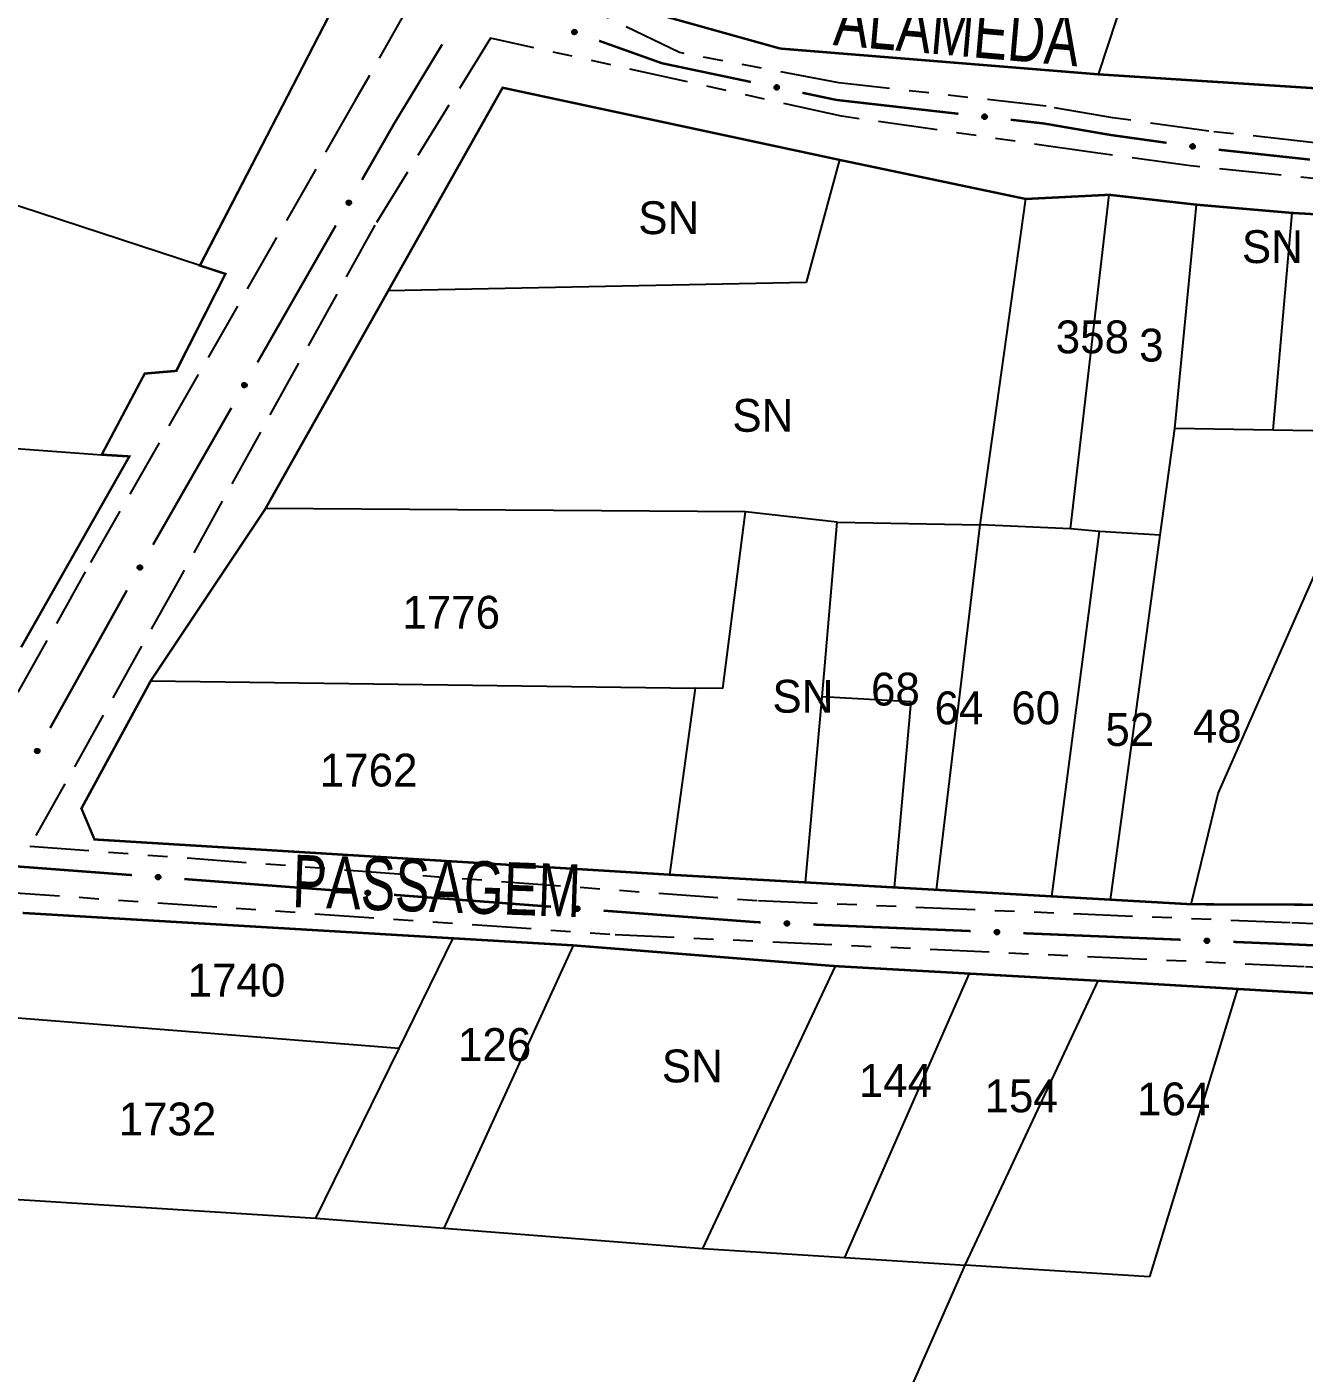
# Model space of a CAD drawing. Extents: x 203196 to 204359, y 4872588 to 4874244.
# Drawn here: x 203785.8 to 203883, y 4873054.9 to 4873157.3 of the extents above; entities that cross this region are included whole.
import ezdxf
from ezdxf.enums import TextEntityAlignment as Align

# ---------------------------------------------------------------- set-up
doc = ezdxf.new("R2010")
doc.units = 0
doc.header["$LTSCALE"] = 1.5
doc.header["$MEASUREMENT"] = 0
doc.linetypes.add('TRACO_11', pattern=[8, 3, -1, 3, -1])
doc.linetypes.add('TRACO_25', pattern=[8, 3, -1, 1, -1, 1, -1])
for name, color, linetype in [('CD_MALHA_LOTES', 7, 'CONTINUOUS'), ('RU-QUADRA', 210, 'CONTINUOUS'), ('SV-EIXO-RUA-N-PAV', 6, 'CONTINUOUS'), ('SV-EIXO-RUA-PAV', 20, 'CONTINUOUS'), ('SV-RUA-NAO-PAV', 7, 'CONTINUOUS'), ('SV-RUA-PAVIM', 7, 'CONTINUOUS'), ('SV-TXT-RUA-N-PAV', 7, 'CONTINUOUS'), ('Th_NmrPort', 1, 'CONTINUOUS')]:
    doc.layers.add(name, color=color, linetype=linetype)
doc.styles.add('ARIAL', font='ARIAL.SHX')

msp = doc.modelspace()

# ---------------------------------------------------------------- linework, layer by layer
at = {"layer": 'CD_MALHA_LOTES', "linetype": 'Continuous', "flags": 128}
for points in [[(203844.696684, 4873178.450044), (203840.682941, 4873179.547343), (203833.213663, 4873158.423334), (203839.404045, 4873156.673964), (203843.102669, 4873155.664553), (203867.339672, 4873153.701937)], [(203867.339672, 4873153.701937), (203872.918224, 4873170.67313)], [(203798.928519, 4873139.150468), (203809.822455, 4873160.228371)], [(203867.339672, 4873153.701937), (203886.207752, 4873152.491363)], [(203798.928519, 4873139.150468), (203759.3984, 4873152.086761)], [(203813.265528, 4873137.236615), (203821.970693, 4873152.684224)], [(203821.970693, 4873152.684224), (203847.621034, 4873147.190575)], [(203847.621034, 4873147.190575), (203845.069878, 4873137.867795)], [(203847.621034, 4873147.190575), (203861.793705, 4873144.216807)], [(203858.315775, 4873119.413466), (203861.793705, 4873144.216807)], [(203861.793705, 4873144.216807), (203868.134228, 4873144.535469)], [(203865.184417, 4873119.116877), (203868.134228, 4873144.535469)], [(203868.134228, 4873144.535469), (203874.786996, 4873143.782325)], [(203873.13211, 4873126.739181), (203874.786996, 4873143.782325)], [(203874.786996, 4873143.782325), (203882.067382, 4873143.154706)], [(203880.612445, 4873126.610832), (203882.067382, 4873143.154706)], [(203882.067382, 4873143.154706), (203886.460719, 4873142.903658)], [(203800.866769, 4873138.516172), (203798.928519, 4873139.150468)], [(203791.449184, 4873124.754738), (203794.723642, 4873130.927497), (203797.129087, 4873131.133445), (203800.866769, 4873138.516172)], [(203845.069878, 4873137.867795), (203813.265528, 4873137.236615)], [(203803.917728, 4873120.648629), (203813.265528, 4873137.236615)], [(203749.640981, 4873127.828215), (203791.449184, 4873124.754738)], [(203872.025895, 4873118.64049), (203873.13211, 4873126.739181)], [(203880.612445, 4873126.610832), (203873.13211, 4873126.739181)], [(203874.390516, 4873090.536497), (203876.440694, 4873098.962713), (203888.558593, 4873126.474489)], [(203885.132129, 4873126.533282), (203880.612445, 4873126.610832)], [(203785.326919, 4873110.112846), (203793.552658, 4873124.621846)], [(203793.552658, 4873124.621846), (203791.449184, 4873124.754738)], [(203803.917728, 4873120.648629), (203795.177786, 4873107.53867)], [(203840.456531, 4873120.409396), (203803.917728, 4873120.648629)], [(203838.719687, 4873106.9587), (203840.456531, 4873120.409396)], [(203847.422783, 4873119.618973), (203840.456531, 4873120.409396)], [(203846.293068, 4873106.313438), (203847.422783, 4873119.618973)], [(203847.422783, 4873119.618973), (203858.315775, 4873119.413466)], [(203854.993612, 4873091.636053), (203858.315775, 4873119.413466)], [(203865.184417, 4873119.116877), (203858.315775, 4873119.413466)], [(203867.401654, 4873118.901205), (203865.184417, 4873119.116877)], [(203863.781925, 4873091.137868), (203867.401654, 4873118.901205)], [(203872.025895, 4873118.64049), (203867.401654, 4873118.901205)], [(203868.234782, 4873090.885448), (203872.025895, 4873118.64049)], [(203795.177786, 4873107.53867), (203789.901919, 4873097.834367), (203790.894764, 4873095.469114), (203834.663198, 4873092.788527)], [(203795.177786, 4873107.53867), (203836.622163, 4873106.986639)], [(203836.622163, 4873106.986639), (203834.663198, 4873092.788527)], [(203838.719687, 4873106.9587), (203836.622163, 4873106.986639)], [(203845.027666, 4873092.200995), (203846.293068, 4873106.313438)], [(203853.071359, 4873105.936867), (203846.293068, 4873106.313438)], [(203851.798431, 4873091.817179), (203853.071359, 4873105.936867)], [(203834.663198, 4873092.788527), (203845.027666, 4873092.200995)], [(203851.798431, 4873091.817179), (203845.027666, 4873092.200995)], [(203854.993612, 4873091.636053), (203851.798431, 4873091.817179)], [(203863.781925, 4873091.137868), (203854.993612, 4873091.636053)], [(203868.234782, 4873090.885448), (203863.781925, 4873091.137868)], [(203874.390516, 4873090.536497), (203868.234782, 4873090.885448)], [(203884.766146, 4873090.497426), (203874.390516, 4873090.536497)], [(203818.20176, 4873087.945865), (203785.437258, 4873089.874988)], [(203814.08391, 4873079.556971), (203818.20176, 4873087.945865)], [(203817.519437, 4873065.884702), (203827.357351, 4873087.406798)], [(203827.357351, 4873087.406798), (203818.20176, 4873087.945865)], [(203847.296414, 4873085.827497), (203827.357351, 4873087.406798)], [(203837.203839, 4873064.347765), (203847.296414, 4873085.827497)], [(203857.506298, 4873085.258227), (203847.296414, 4873085.827497)], [(203848.019223, 4873063.657422), (203857.506298, 4873085.258227)], [(203857.186111, 4873063.072302), (203867.30438, 4873084.711918)], [(203867.30438, 4873084.711918), (203857.506298, 4873085.258227)], [(203877.908731, 4873084.090735), (203867.30438, 4873084.711918)], [(203877.908731, 4873084.090735), (203871.206511, 4873062.16829)], [(203888.312529, 4873083.481301), (203877.908731, 4873084.090735)], [(203814.08391, 4873079.556971), (203781.200997, 4873082.173023)], [(203807.747151, 4873066.647712), (203814.08391, 4873079.556971)], [(203773.834595, 4873068.780136), (203807.747151, 4873066.647712)], [(203807.747151, 4873066.647712), (203817.519437, 4873065.884702)], [(203837.203839, 4873064.347765), (203848.019223, 4873063.657422)], [(203848.019223, 4873063.657422), (203857.186111, 4873063.072302)], [(203853.121982, 4873053.845692), (203857.186111, 4873063.072302)], [(203871.206511, 4873062.16829), (203857.186111, 4873063.072302)]]:
    msp.add_lwpolyline(points, dxfattribs=at)
at = {"layer": 'CD_MALHA_LOTES', "linetype": 'Continuous'}
msp.add_lwpolyline([(203817.519437, 4873065.884702), (203837.203839, 4873064.347765)], dxfattribs=at)
at = {"layer": 'RU-QUADRA', "linetype": 'Continuous', "const_width": 0.18, "flags": 128}
for points in [[(203785.326919, 4873110.112846), (203793.552658, 4873124.621846), (203791.449184, 4873124.754738), (203794.723642, 4873130.927497), (203797.129087, 4873131.133445), (203800.866769, 4873138.516172), (203798.928519, 4873139.150468), (203809.822455, 4873160.228371), (203810.6296, 4873159.871378), (203818.855344, 4873178.572873), (203821.717258, 4873185.079527), (203825.127981, 4873183.641346), (203832.978076, 4873198.234533), (203847.910232, 4873229.062969), (203849.429676, 4873228.629633), (203859.055657, 4873246.655683), (203864.752864, 4873260.475046), (203866.878852, 4873268.826831)], [(203945.917, 4873211.543607), (203936.028047, 4873211.755261), (203928.061155, 4873212.380968), (203916.128868, 4873213.31811), (203915.51673, 4873211.028668), (203902.968945, 4873212.757214), (203893.275816, 4873214.320636), (203863.118774, 4873220.151833), (203859.139517, 4873211.106046), (203854.363489, 4873202.477383), (203850.5298, 4873193.905971), (203846.596774, 4873185.112457), (203844.696684, 4873178.450044), (203840.682941, 4873179.547343), (203833.213663, 4873158.423334), (203843.102669, 4873155.664553), (203867.339672, 4873153.701937), (203886.207752, 4873152.491363), (203900.587306, 4873151.568772), (203920.094321, 4873150.042242), (203940.004918, 4873148.807604)], [(203886.460719, 4873142.903658), (203882.067382, 4873143.154706), (203874.786996, 4873143.782325), (203868.134228, 4873144.535469), (203861.793705, 4873144.216807), (203847.621034, 4873147.190575), (203821.970693, 4873152.684224), (203813.265528, 4873137.236615), (203803.917728, 4873120.648629), (203795.177786, 4873107.53867), (203789.901919, 4873097.834367), (203790.894764, 4873095.469114), (203834.663198, 4873092.788527), (203845.027666, 4873092.200995), (203851.798431, 4873091.817179), (203854.993612, 4873091.636053), (203863.781925, 4873091.137868), (203868.234782, 4873090.885448), (203874.390516, 4873090.536497), (203884.766146, 4873090.497426)], [(203785.437258, 4873089.874988), (203818.20176, 4873087.945865), (203827.357351, 4873087.406798), (203847.296414, 4873085.827497), (203857.506298, 4873085.258227), (203867.30438, 4873084.711918), (203877.908731, 4873084.090735), (203888.312529, 4873083.481301), (203898.078846, 4873082.933762), (203908.184322, 4873082.367209), (203918.271497, 4873081.72042), (203936.811616, 4873080.428686), (203946.615071, 4873079.888889), (203976.731758, 4873078.230606), (203987.519939, 4873078.745349), (204008.044068, 4873077.553054), (204042.194242, 4873075.56919), (204044.598167, 4873074.08543), (204041.775067, 4873068.171242), (204033.943721, 4873051.765153)]]:
    msp.add_lwpolyline(points, dxfattribs=at)
at = {"layer": 'SV-EIXO-RUA-N-PAV'}
for points in [[(203827.530091, 4873156.775694), (203827.486191, 4873156.754132), (203827.444053, 4873156.744578), (203827.406614, 4873156.746726), (203827.374025, 4873156.75725), (203827.341898, 4873156.771771), (203827.312737, 4873156.793558), (203827.285728, 4873156.824909), (203827.26379, 4873156.868794), (203827.25684, 4873156.912604), (203827.256981, 4873156.949421), (203827.265998, 4873156.984035), (203827.280628, 4873157.015009), (203827.304261, 4873157.044551), (203827.336299, 4873157.071612), (203827.380961, 4873157.092604), (203827.422337, 4873157.101687), (203827.458495, 4873157.098659), (203827.493236, 4873157.089374), (203827.525858, 4873157.074155), (203827.554359, 4873157.052603), (203827.581548, 4873157.020297), (203827.601682, 4873156.975941), (203827.611212, 4873156.934777), (203827.608693, 4873156.898586), (203827.598781, 4873156.864589), (203827.584608, 4873156.832189), (203827.563928, 4873156.801963), (203827.530091, 4873156.775694)], [(203842.946488, 4873152.573731), (203842.905908, 4873152.546431), (203842.865449, 4873152.531266), (203842.828064, 4873152.52833), (203842.794351, 4873152.53435), (203842.760555, 4873152.544394), (203842.728715, 4873152.562037), (203842.697714, 4873152.589447), (203842.670043, 4873152.629962), (203842.657232, 4873152.672429), (203842.652393, 4873152.708928), (203842.656646, 4873152.744443), (203842.666953, 4873152.777111), (203842.686373, 4873152.809578), (203842.714458, 4873152.840723), (203842.75587, 4873152.867562), (203842.795637, 4873152.882157), (203842.831873, 4873152.884047), (203842.86755, 4873152.879545), (203842.901931, 4873152.868878), (203842.933085, 4873152.851379), (203842.964393, 4873152.823046), (203842.990341, 4873152.78182), (203843.005351, 4873152.742324), (203843.007749, 4873152.706125), (203843.002526, 4873152.6711), (203842.992865, 4873152.63708), (203842.976462, 4873152.604335), (203842.946488, 4873152.573731)], [(203858.787046, 4873150.34931), (203858.74922, 4873150.318306), (203858.710371, 4873150.299395), (203858.673429, 4873150.292948), (203858.639299, 4873150.295764), (203858.604706, 4873150.302576), (203858.571345, 4873150.31714), (203858.537899, 4873150.341505), (203858.506531, 4873150.379232), (203858.489774, 4873150.420302), (203858.481516, 4873150.456182), (203858.482403, 4873150.49194), (203858.489584, 4873150.525434), (203858.505857, 4873150.559587), (203858.530881, 4873150.593241), (203858.569579, 4873150.623864), (203858.607793, 4873150.642143), (203858.643689, 4873150.64744), (203858.679632, 4873150.646321), (203858.714865, 4873150.638943), (203858.74753, 4873150.624458), (203858.781369, 4873150.599203), (203858.811088, 4873150.560607), (203858.829754, 4873150.522701), (203858.835554, 4873150.486889), (203858.833656, 4873150.451528), (203858.827245, 4873150.416749), (203858.814001, 4873150.382604), (203858.787046, 4873150.34931)], [(203874.619299, 4873148.086367), (203874.580679, 4873148.056358), (203874.54135, 4873148.038464), (203874.504253, 4873148.03298), (203874.470208, 4873148.036683), (203874.435804, 4873148.044394), (203874.402833, 4873148.05982), (203874.370032, 4873148.085048), (203874.339657, 4873148.123578), (203874.323974, 4873148.16507), (203874.316653, 4873148.201153), (203874.318469, 4873148.236876), (203874.32652, 4873148.270171), (203874.343677, 4873148.30389), (203874.369567, 4873148.336881), (203874.409049, 4873148.366486), (203874.447726, 4873148.383765), (203874.483748, 4873148.388126), (203874.51965, 4873148.386072), (203874.554678, 4873148.377779), (203874.586956, 4873148.36245), (203874.620126, 4873148.336322), (203874.64883, 4873148.296966), (203874.666504, 4873148.258588), (203874.67137, 4873148.222637), (203874.668552, 4873148.187337), (203874.661238, 4873148.152736), (203874.647111, 4873148.118948), (203874.619299, 4873148.086367)], [(203795.610956, 4873092.726414), (203795.647585, 4873092.758823), (203795.685693, 4873092.779187), (203795.722366, 4873092.787023), (203795.756578, 4873092.785497), (203795.791403, 4873092.779995), (203795.82529, 4873092.7667), (203795.859632, 4873092.743614), (203795.8924, 4873092.707098), (203795.910695, 4873092.666689), (203795.920301, 4873092.631147), (203795.920765, 4873092.595381), (203795.914852, 4873092.56164), (203795.899879, 4873092.526897), (203795.876144, 4873092.492323), (203795.838628, 4873092.460262), (203795.801131, 4873092.440554), (203795.765461, 4873092.433906), (203795.729501, 4873092.433667), (203795.694015, 4873092.439711), (203795.660826, 4873092.452953), (203795.626058, 4873092.476914), (203795.594905, 4873092.514361), (203795.574821, 4873092.551535), (203795.567674, 4873092.587103), (203795.568237, 4873092.622511), (203795.573331, 4873092.657507), (203795.585277, 4873092.692127), (203795.610956, 4873092.726414)], [(203811.56571, 4873091.523989), (203811.602339, 4873091.556398), (203811.640447, 4873091.576762), (203811.67712, 4873091.584598), (203811.711332, 4873091.583073), (203811.746157, 4873091.57757), (203811.780044, 4873091.564276), (203811.814386, 4873091.54119), (203811.847154, 4873091.504674), (203811.865449, 4873091.464265), (203811.875055, 4873091.428722), (203811.875519, 4873091.392956), (203811.869606, 4873091.359215), (203811.854633, 4873091.324472), (203811.830898, 4873091.289898), (203811.793382, 4873091.257837), (203811.755885, 4873091.238129), (203811.720215, 4873091.231481), (203811.684255, 4873091.231243), (203811.648769, 4873091.237287), (203811.61558, 4873091.250528), (203811.580812, 4873091.274489), (203811.549659, 4873091.311936), (203811.529575, 4873091.34911), (203811.522428, 4873091.384678), (203811.522991, 4873091.420086), (203811.528085, 4873091.455082), (203811.540031, 4873091.489702), (203811.56571, 4873091.523989)], [(203827.520464, 4873090.321565), (203827.557093, 4873090.353974), (203827.595201, 4873090.374337), (203827.631874, 4873090.382174), (203827.666086, 4873090.380648), (203827.700911, 4873090.375145), (203827.734798, 4873090.361851), (203827.76914, 4873090.338765), (203827.801908, 4873090.302249), (203827.820203, 4873090.26184), (203827.829809, 4873090.226298), (203827.830273, 4873090.190532), (203827.82436, 4873090.156791), (203827.809387, 4873090.122048), (203827.785652, 4873090.087474), (203827.748136, 4873090.055412), (203827.710639, 4873090.035704), (203827.674969, 4873090.029056), (203827.639009, 4873090.028818), (203827.603523, 4873090.034862), (203827.570334, 4873090.048104), (203827.535566, 4873090.072064), (203827.504413, 4873090.109511), (203827.484329, 4873090.146686), (203827.477182, 4873090.182254), (203827.477745, 4873090.217661), (203827.482839, 4873090.252657), (203827.494785, 4873090.287278), (203827.520464, 4873090.321565)], [(203843.475686, 4873089.191333), (203843.511194, 4873089.224966), (203843.548589, 4873089.246611), (203843.584975, 4873089.255687), (203843.619219, 4873089.255324), (203843.654211, 4873089.251006), (203843.688529, 4873089.238869), (203843.723635, 4873089.216962), (203843.757624, 4873089.181579), (203843.777279, 4873089.141814), (203843.788086, 4873089.106618), (203843.789763, 4873089.070888), (203843.784999, 4873089.036966), (203843.771213, 4873089.001735), (203843.748664, 4873088.966375), (203843.712258, 4873088.933059), (203843.675452, 4873088.912091), (203843.640027, 4873088.904236), (203843.604096, 4873088.902777), (203843.568426, 4873088.907614), (203843.534807, 4873088.919722), (203843.499246, 4873088.942489), (203843.466839, 4873088.978857), (203843.445506, 4873089.015329), (203843.437156, 4873089.050633), (203843.436517, 4873089.08604), (203843.440421, 4873089.121189), (203843.451185, 4873089.156194), (203843.475686, 4873089.191333)], [(203859.462054, 4873088.531002), (203859.497562, 4873088.564635), (203859.534957, 4873088.58628), (203859.571343, 4873088.595356), (203859.605587, 4873088.594993), (203859.640579, 4873088.590675), (203859.674897, 4873088.578538), (203859.710003, 4873088.556631), (203859.743992, 4873088.521248), (203859.763647, 4873088.481483), (203859.774454, 4873088.446287), (203859.776131, 4873088.410557), (203859.771367, 4873088.376635), (203859.757581, 4873088.341404), (203859.735032, 4873088.306044), (203859.698626, 4873088.272728), (203859.66182, 4873088.251759), (203859.626395, 4873088.243905), (203859.590464, 4873088.242446), (203859.554794, 4873088.247283), (203859.521175, 4873088.25939), (203859.485614, 4873088.282157), (203859.453207, 4873088.318526), (203859.431874, 4873088.354997), (203859.423524, 4873088.390302), (203859.422885, 4873088.425709), (203859.426789, 4873088.460857), (203859.437553, 4873088.495863), (203859.462054, 4873088.531002)], [(203875.448422, 4873087.87067), (203875.48393, 4873087.904304), (203875.521325, 4873087.925949), (203875.557711, 4873087.935025), (203875.591955, 4873087.934661), (203875.626947, 4873087.930343), (203875.661265, 4873087.918207), (203875.696371, 4873087.896299), (203875.73036, 4873087.860916), (203875.750015, 4873087.821151), (203875.760822, 4873087.785955), (203875.762499, 4873087.750226), (203875.757735, 4873087.716303), (203875.743949, 4873087.681072), (203875.7214, 4873087.645713), (203875.684994, 4873087.612397), (203875.648188, 4873087.591428), (203875.612763, 4873087.583573), (203875.576833, 4873087.582115), (203875.541162, 4873087.586951), (203875.507543, 4873087.599059), (203875.471982, 4873087.621826), (203875.439575, 4873087.658195), (203875.418242, 4873087.694666), (203875.409892, 4873087.729971), (203875.409253, 4873087.765377), (203875.413157, 4873087.800526), (203875.423921, 4873087.835532), (203875.448422, 4873087.87067)]]:
    msp.add_lwpolyline(points, close=True, dxfattribs=at)
for points in [[(203827.60474, 4873156.957032), (203827.297251, 4873157.029177)], [(203827.601682, 4873156.975941), (203827.304261, 4873157.044551)], [(203827.587484, 4873156.99797), (203827.323319, 4873157.05754)], [(203827.581548, 4873157.020297), (203827.336299, 4873157.071612)], [(203827.561967, 4873157.036062), (203827.366092, 4873157.079936)], [(203827.554359, 4873157.052603), (203827.380961, 4873157.092604)], [(203827.535808, 4873157.06424), (203827.407856, 4873157.095448)], [(203827.525858, 4873157.074155), (203827.422337, 4873157.101687)], [(203827.584608, 4873156.832189), (203827.25684, 4873156.912604)], [(203827.598781, 4873156.864589), (203827.256981, 4873156.949421)], [(203827.58776, 4873156.848631), (203827.260995, 4873156.92766)], [(203827.563928, 4873156.801963), (203827.26379, 4873156.868794)], [(203827.601436, 4873156.882868), (203827.264024, 4873156.968598)], [(203827.569861, 4873156.8188), (203827.264483, 4873156.888742)], [(203827.608693, 4873156.898586), (203827.265998, 4873156.984035)], [(203827.606943, 4873156.918573), (203827.276324, 4873156.998979)], [(203827.546822, 4873156.790805), (203827.27871, 4873156.847438)], [(203827.611212, 4873156.934777), (203827.280628, 4873157.015009)], [(203827.530091, 4873156.775694), (203827.285728, 4873156.824909)], [(203827.505701, 4873156.764921), (203827.306338, 4873156.807143)], [(203827.486191, 4873156.754132), (203827.312737, 4873156.793558)], [(203827.462194, 4873156.748582), (203827.335986, 4873156.780616)], [(203827.444053, 4873156.744578), (203827.341898, 4873156.771771)], [(203843.002526, 4873152.6711), (203842.652393, 4873152.708928)], [(203843.007749, 4873152.706125), (203842.656646, 4873152.744443)], [(203843.002684, 4873152.689569), (203842.656778, 4873152.72888)], [(203842.992865, 4873152.63708), (203842.657232, 4873152.672429)], [(203842.993763, 4873152.653797), (203842.659313, 4873152.687909)], [(203843.003312, 4873152.725691), (203842.664856, 4873152.760646)], [(203843.005351, 4873152.742324), (203842.666953, 4873152.777111)], [(203842.980064, 4873152.62182), (203842.668032, 4873152.649821)], [(203842.976462, 4873152.604335), (203842.670043, 4873152.629962)], [(203842.995928, 4873152.763499), (203842.681507, 4873152.793397)], [(203842.990341, 4873152.78182), (203842.686373, 4873152.809578)], [(203842.961023, 4873152.590966), (203842.687715, 4873152.61082)], [(203842.946488, 4873152.573731), (203842.697714, 4873152.589447)], [(203842.973294, 4873152.801727), (203842.7035, 4873152.825024)], [(203842.964393, 4873152.823046), (203842.714458, 4873152.840723)], [(203842.92378, 4873152.559759), (203842.720539, 4873152.574631)], [(203842.905908, 4873152.546431), (203842.728715, 4873152.562037)], [(203842.94286, 4873152.836018), (203842.742851, 4873152.852999)], [(203842.882882, 4873152.537687), (203842.753501, 4873152.552358)], [(203842.933085, 4873152.851379), (203842.75587, 4873152.867562)], [(203842.865449, 4873152.531266), (203842.760555, 4873152.544394)], [(203842.91313, 4873152.8604), (203842.782133, 4873152.874017)], [(203842.901931, 4873152.868878), (203842.795637, 4873152.882157)], [(203858.833656, 4873150.451528), (203858.481516, 4873150.456182)], [(203858.835554, 4873150.486889), (203858.482403, 4873150.49194)], [(203858.832072, 4873150.46993), (203858.484001, 4873150.476459)], [(203858.829292, 4873150.50595), (203858.489048, 4873150.508845)], [(203858.829754, 4873150.522701), (203858.489584, 4873150.525434)], [(203858.827245, 4873150.416749), (203858.489774, 4873150.420302)], [(203858.826563, 4873150.433476), (203858.490387, 4873150.43591)], [(203858.818377, 4873150.542894), (203858.502538, 4873150.54302)], [(203858.815939, 4873150.40035), (203858.502658, 4873150.398812)], [(203858.811088, 4873150.560607), (203858.505857, 4873150.559587)], [(203858.814001, 4873150.382604), (203858.506531, 4873150.379232)], [(203858.792241, 4873150.578818), (203858.521452, 4873150.576579)], [(203858.799891, 4873150.367839), (203858.525929, 4873150.36184)], [(203858.781369, 4873150.599203), (203858.530881, 4873150.593241)], [(203858.787046, 4873150.34931), (203858.537899, 4873150.341505)], [(203858.75871, 4873150.610087), (203858.557991, 4873150.608139)], [(203858.765756, 4873150.333259), (203858.562018, 4873150.328907)], [(203858.74753, 4873150.624458), (203858.569579, 4873150.623864)], [(203858.74922, 4873150.318306), (203858.571345, 4873150.31714)], [(203858.726814, 4873150.631558), (203858.595116, 4873150.632766)], [(203858.727121, 4873150.30743), (203858.596933, 4873150.30984)], [(203858.710371, 4873150.299395), (203858.604706, 4873150.302576)], [(203858.714865, 4873150.638943), (203858.607793, 4873150.642143)], [(203874.668552, 4873148.187337), (203874.316653, 4873148.201153)], [(203874.67137, 4873148.222637), (203874.318469, 4873148.236876)], [(203874.667448, 4873148.205774), (203874.319665, 4873148.221358)], [(203874.661238, 4873148.152736), (203874.323974, 4873148.16507)], [(203874.660992, 4873148.169476), (203874.324993, 4873148.180656)], [(203874.665606, 4873148.241855), (203874.325553, 4873148.253602)], [(203874.666504, 4873148.258588), (203874.32652, 4873148.270171)], [(203874.649509, 4873148.136637), (203874.336294, 4873148.143252)], [(203874.647111, 4873148.118948), (203874.339657, 4873148.123578)], [(203874.655656, 4873148.27907), (203874.339928, 4873148.287414)], [(203874.64883, 4873148.296966), (203874.343677, 4873148.30389)], [(203874.632621, 4873148.104555), (203874.358596, 4873148.105687)], [(203874.630463, 4873148.315661), (203874.359708, 4873148.32047)], [(203874.620126, 4873148.336322), (203874.369567, 4873148.336881)], [(203874.619299, 4873148.086367), (203874.370032, 4873148.085048)], [(203874.597598, 4873148.070875), (203874.393815, 4873148.071827)], [(203874.597758, 4873148.347793), (203874.397056, 4873148.351069)], [(203874.580679, 4873148.056358), (203874.402833, 4873148.05982)], [(203874.586956, 4873148.36245), (203874.409049, 4873148.366486)], [(203874.558303, 4873148.04606), (203874.428223, 4873148.051857)], [(203874.566431, 4873148.370087), (203874.43481, 4873148.374721)], [(203874.54135, 4873148.038464), (203874.435804, 4873148.044394)], [(203874.554678, 4873148.377779), (203874.447726, 4873148.383765)], [(203795.567674, 4873092.587103), (203795.920765, 4873092.595381)], [(203795.568237, 4873092.622511), (203795.920301, 4873092.631147)], [(203795.570514, 4873092.604181), (203795.918583, 4873092.61079)], [(203795.573331, 4873092.657507), (203795.910695, 4873092.666689)], [(203795.574643, 4873092.640817), (203795.910672, 4873092.65107)], [(203795.574651, 4873092.568291), (203795.914762, 4873092.578237)], [(203795.574821, 4873092.551535), (203795.914852, 4873092.56164)], [(203795.58401, 4873092.67432), (203795.89701, 4873092.687678)], [(203795.585277, 4873092.692127), (203795.8924, 4873092.707098)], [(203795.586952, 4873092.531786), (203795.902571, 4873092.543578)], [(203795.594905, 4873092.514361), (203795.899879, 4873092.526897)], [(203795.59882, 4873092.707414), (203795.87236, 4873092.723745)], [(203795.610956, 4873092.726414), (203795.859632, 4873092.743614)], [(203795.614425, 4873092.496874), (203795.884937, 4873092.509328)], [(203795.626058, 4873092.476914), (203795.876144, 4873092.492323)], [(203795.631626, 4873092.743257), (203795.835055, 4873092.755293)], [(203795.647585, 4873092.758823), (203795.82529, 4873092.7667)], [(203795.649112, 4873092.466892), (203795.849615, 4873092.476412)], [(203795.669259, 4873092.770525), (203795.799445, 4873092.773029)], [(203795.685693, 4873092.779187), (203795.791403, 4873092.779995)], [(203795.660826, 4873092.452953), (203795.838628, 4873092.460262)], [(203795.681796, 4873092.44664), (203795.813445, 4873092.450402)], [(203795.694015, 4873092.439711), (203795.801131, 4873092.440554)], [(203811.528085, 4873091.455082), (203811.865449, 4873091.464265)], [(203811.529397, 4873091.438392), (203811.865426, 4873091.448645)], [(203811.538764, 4873091.471896), (203811.851764, 4873091.485253)], [(203811.540031, 4873091.489702), (203811.847154, 4873091.504674)], [(203811.553574, 4873091.504989), (203811.827114, 4873091.521321)], [(203811.56571, 4873091.523989), (203811.814386, 4873091.54119)], [(203811.58638, 4873091.540832), (203811.789809, 4873091.552869)], [(203811.602339, 4873091.556398), (203811.780044, 4873091.564276)], [(203811.624013, 4873091.5681), (203811.754199, 4873091.570605)], [(203811.640447, 4873091.576762), (203811.746157, 4873091.57757)], [(203811.522428, 4873091.384678), (203811.875519, 4873091.392956)], [(203811.522991, 4873091.420086), (203811.875055, 4873091.428722)], [(203811.525268, 4873091.401757), (203811.873337, 4873091.408366)], [(203811.529405, 4873091.365867), (203811.869516, 4873091.375812)], [(203811.529575, 4873091.34911), (203811.869606, 4873091.359215)], [(203811.541706, 4873091.329361), (203811.857325, 4873091.341153)], [(203811.549659, 4873091.311936), (203811.854633, 4873091.324472)], [(203811.569179, 4873091.294449), (203811.839691, 4873091.306904)], [(203811.580812, 4873091.274489), (203811.830898, 4873091.289898)], [(203811.603866, 4873091.264467), (203811.804369, 4873091.273988)], [(203811.61558, 4873091.250528), (203811.793382, 4873091.257837)], [(203811.63655, 4873091.244215), (203811.768199, 4873091.247977)], [(203811.648769, 4873091.237287), (203811.755885, 4873091.238129)], [(203827.477182, 4873090.182254), (203827.830273, 4873090.190532)], [(203827.477745, 4873090.217661), (203827.829809, 4873090.226298)], [(203827.480022, 4873090.199332), (203827.828091, 4873090.205941)], [(203827.482839, 4873090.252657), (203827.820203, 4873090.26184)], [(203827.484151, 4873090.235967), (203827.82018, 4873090.246221)], [(203827.484159, 4873090.163442), (203827.82427, 4873090.173388)], [(203827.484329, 4873090.146686), (203827.82436, 4873090.156791)], [(203827.493518, 4873090.269471), (203827.806518, 4873090.282829)], [(203827.494785, 4873090.287278), (203827.801908, 4873090.302249)], [(203827.49646, 4873090.126937), (203827.812079, 4873090.138728)], [(203827.504413, 4873090.109511), (203827.809387, 4873090.122048)], [(203827.508328, 4873090.302565), (203827.781868, 4873090.318896)], [(203827.520464, 4873090.321565), (203827.76914, 4873090.338765)], [(203827.523933, 4873090.092025), (203827.794445, 4873090.104479)], [(203827.535566, 4873090.072064), (203827.785652, 4873090.087474)], [(203827.541134, 4873090.338407), (203827.744563, 4873090.350444)], [(203827.557093, 4873090.353974), (203827.734798, 4873090.361851)], [(203827.55862, 4873090.062043), (203827.759123, 4873090.071563)], [(203827.570334, 4873090.048104), (203827.748136, 4873090.055412)], [(203827.578767, 4873090.365676), (203827.708953, 4873090.36818)], [(203827.591304, 4873090.04179), (203827.722953, 4873090.045553)], [(203827.595201, 4873090.374337), (203827.700911, 4873090.375145)], [(203827.603523, 4873090.034862), (203827.710639, 4873090.035704)], [(203843.436517, 4873089.08604), (203843.788086, 4873089.106618)], [(203843.437156, 4873089.050633), (203843.789763, 4873089.070888)], [(203843.439415, 4873089.067798), (203843.78706, 4873089.086215)], [(203843.440421, 4873089.121189), (203843.777279, 4873089.141814)], [(203843.442298, 4873089.104552), (203843.777786, 4873089.126203)], [(203843.444767, 4873089.032069), (203843.784345, 4873089.05355)], [(203843.445506, 4873089.015329), (203843.784999, 4873089.036966)], [(203843.450523, 4873089.138355), (203843.76289, 4873089.162326)], [(203843.451185, 4873089.156194), (203843.757624, 4873089.181579)], [(203843.4583, 4873088.996002), (203843.773337, 4873089.018497)], [(203843.464201, 4873089.171932), (203843.73703, 4873089.197536)], [(203843.466839, 4873088.978857), (203843.771213, 4873089.001735)], [(203843.475686, 4873089.191333), (203843.723635, 4873089.216962)], [(203843.486942, 4873088.962043), (203843.756876, 4873088.983669)], [(203843.495772, 4873089.208867), (203843.698676, 4873089.2278)], [(203843.499246, 4873088.942489), (203843.748664, 4873088.966375)], [(203843.511194, 4873089.224966), (203843.688529, 4873089.238869)], [(203843.522627, 4873088.933255), (203843.722691, 4873088.949574)], [(203843.532458, 4873089.237397), (203843.662484, 4873089.244317)], [(203843.534807, 4873088.919722), (203843.712258, 4873088.933059)], [(203843.548589, 4873089.246611), (203843.654211, 4873089.251006)], [(203843.555979, 4873088.914124), (203843.687424, 4873088.922351)], [(203843.568426, 4873088.907614), (203843.675452, 4873088.912091)], [(203859.422885, 4873088.425709), (203859.774454, 4873088.446287)], [(203859.423524, 4873088.390302), (203859.776131, 4873088.410557)], [(203859.425783, 4873088.407467), (203859.773428, 4873088.425884)], [(203859.426789, 4873088.460857), (203859.763647, 4873088.481483)], [(203859.428666, 4873088.444221), (203859.764154, 4873088.465872)], [(203859.431135, 4873088.371738), (203859.770713, 4873088.393219)], [(203859.431874, 4873088.354997), (203859.771367, 4873088.376635)], [(203859.436891, 4873088.478024), (203859.749258, 4873088.501995)], [(203859.437553, 4873088.495863), (203859.743992, 4873088.521248)], [(203859.450569, 4873088.511601), (203859.723398, 4873088.537205)], [(203859.462054, 4873088.531002), (203859.710003, 4873088.556631)], [(203859.48214, 4873088.548536), (203859.685044, 4873088.567469)], [(203859.497562, 4873088.564635), (203859.674897, 4873088.578538)], [(203859.518826, 4873088.577066), (203859.648852, 4873088.583986)], [(203859.534957, 4873088.58628), (203859.640579, 4873088.590675)], [(203859.444668, 4873088.335671), (203859.759705, 4873088.358166)], [(203859.453207, 4873088.318526), (203859.757581, 4873088.341404)], [(203859.47331, 4873088.301712), (203859.743244, 4873088.323338)], [(203859.485614, 4873088.282157), (203859.735032, 4873088.306044)], [(203859.508995, 4873088.272924), (203859.709059, 4873088.289242)], [(203859.521175, 4873088.25939), (203859.698626, 4873088.272728)], [(203859.542347, 4873088.253792), (203859.673792, 4873088.26202)], [(203859.554794, 4873088.247283), (203859.66182, 4873088.251759)], [(203875.409253, 4873087.765377), (203875.760822, 4873087.785955)], [(203875.409892, 4873087.729971), (203875.762499, 4873087.750226)], [(203875.412151, 4873087.747136), (203875.759796, 4873087.765552)], [(203875.413157, 4873087.800526), (203875.750015, 4873087.821151)], [(203875.415035, 4873087.78389), (203875.750522, 4873087.80554)], [(203875.417503, 4873087.711407), (203875.757081, 4873087.732888)], [(203875.418242, 4873087.694666), (203875.757735, 4873087.716303)], [(203875.423259, 4873087.817692), (203875.735626, 4873087.841663)], [(203875.423921, 4873087.835532), (203875.73036, 4873087.860916)], [(203875.431036, 4873087.67534), (203875.746073, 4873087.697835)], [(203875.436937, 4873087.85127), (203875.709766, 4873087.876874)], [(203875.439575, 4873087.658195), (203875.743949, 4873087.681072)], [(203875.448422, 4873087.87067), (203875.696371, 4873087.896299)], [(203875.459678, 4873087.64138), (203875.729612, 4873087.663007)], [(203875.468508, 4873087.888205), (203875.671412, 4873087.907137)], [(203875.471982, 4873087.621826), (203875.7214, 4873087.645713)], [(203875.48393, 4873087.904304), (203875.661265, 4873087.918207)], [(203875.495363, 4873087.612593), (203875.695427, 4873087.628911)], [(203875.505194, 4873087.916735), (203875.63522, 4873087.923655)], [(203875.507543, 4873087.599059), (203875.684994, 4873087.612397)], [(203875.521325, 4873087.925949), (203875.626947, 4873087.930343)], [(203875.528715, 4873087.593461), (203875.66016, 4873087.601688)], [(203875.541162, 4873087.586951), (203875.648188, 4873087.591428)]]:
    msp.add_lwpolyline(points, dxfattribs=at)
at = {"layer": 'SV-EIXO-RUA-N-PAV', "const_width": 0.18}
for points in [[(203834.091251, 4873154.549312), (203829.315289, 4873156.255013)], [(203834.999944, 4873154.358129), (203834.091251, 4873154.549312)], [(203840.871399, 4873153.122808), (203834.999944, 4873154.358129)], [(203847.372193, 4873151.755078), (203844.785702, 4873152.299261)], [(203847.726801, 4873151.71485), (203847.372193, 4873151.755078)], [(203856.669438, 4873150.700333), (203847.726801, 4873151.71485)], [(203863.162361, 4873149.96373), (203860.643943, 4873150.249437)], [(203863.62103, 4873149.884703), (203863.162361, 4873149.96373)], [(203868.207349, 4873149.094493), (203863.62103, 4873149.884703)], [(203868.550115, 4873149.046544), (203868.207349, 4873149.094493)], [(203872.511541, 4873148.492376), (203868.550115, 4873149.046544)], [(203883.429405, 4873147.214418), (203876.476452, 4873147.966313)], [(203781.785548, 4873093.657969), (203793.751613, 4873092.75615)], [(203797.740302, 4873092.455544), (203809.706367, 4873091.553725)], [(203813.695056, 4873091.253119), (203825.661121, 4873090.351301)], [(203829.64981, 4873090.050695), (203840.618703, 4873089.224028)], [(203840.618703, 4873089.224028), (203841.348627, 4873089.169019)], [(203841.348627, 4873089.169019), (203841.616405, 4873089.157958)], [(203845.612997, 4873088.992875), (203857.602773, 4873088.497627)], [(203861.599365, 4873088.332544), (203873.589141, 4873087.837295)], [(203877.585733, 4873087.672213), (203881.582325, 4873087.50713)], [(203881.582325, 4873087.50713), (203881.969561, 4873087.491137)], [(203881.969561, 4873087.491137), (203889.573505, 4873087.131715)]]:
    msp.add_lwpolyline(points, dxfattribs=at)
at = {"layer": 'SV-EIXO-RUA-PAV', "const_width": 0.18}
for points in [[(203813.727201, 4873149.979299), (203817.375357, 4873155.992454)], [(203813.246776, 4873149.140411), (203813.727201, 4873149.979299)], [(203811.258914, 4873145.66933), (203813.246776, 4873149.140411)], [(203803.307464, 4873131.785006), (203809.271051, 4873142.198249)], [(203795.356014, 4873117.900682), (203801.319602, 4873128.313925)], [(203792.877926, 4873113.558023), (203793.203191, 4873114.141558)], [(203793.203191, 4873114.141558), (203793.368152, 4873114.429602)], [(203787.522285, 4873103.949844), (203792.877926, 4873113.558023)]]:
    msp.add_lwpolyline(points, dxfattribs=at)
at = {"layer": 'SV-EIXO-RUA-PAV'}
for points in [[(203810.098053, 4873143.863814), (203810.084562, 4873143.910825), (203810.08258, 4873143.953987), (203810.091289, 4873143.990463), (203810.107389, 4873144.020688), (203810.127343, 4873144.049756), (203810.153926, 4873144.074623), (203810.189544, 4873144.095687), (203810.236607, 4873144.109552), (203810.280956, 4873144.108676), (203810.317173, 4873144.102051), (203810.349657, 4873144.087078), (203810.37757, 4873144.067221), (203810.402487, 4873144.038753), (203810.423482, 4873144.002449), (203810.436278, 4873143.954788), (203810.43793, 4873143.91246), (203810.428581, 4873143.8774), (203810.413321, 4873143.844838), (203810.392594, 4873143.815407), (203810.366358, 4873143.791147), (203810.329768, 4873143.770075), (203810.282559, 4873143.758069), (203810.24036, 4873143.755938), (203810.205179, 4873143.764793), (203810.173459, 4873143.780539), (203810.144062, 4873143.800198), (203810.117952, 4873143.825879), (203810.098053, 4873143.863814)], [(203802.146604, 4873129.97949), (203802.133113, 4873130.026501), (203802.131131, 4873130.069664), (203802.139839, 4873130.106139), (203802.155939, 4873130.136364), (203802.175893, 4873130.165432), (203802.202476, 4873130.190299), (203802.238094, 4873130.211363), (203802.285158, 4873130.225228), (203802.329507, 4873130.224352), (203802.365724, 4873130.217727), (203802.398208, 4873130.202754), (203802.42612, 4873130.182897), (203802.451038, 4873130.154429), (203802.472032, 4873130.118126), (203802.484828, 4873130.070464), (203802.486481, 4873130.028136), (203802.477131, 4873129.993076), (203802.461871, 4873129.960514), (203802.441144, 4873129.931083), (203802.414909, 4873129.906823), (203802.378318, 4873129.885751), (203802.331109, 4873129.873745), (203802.28891, 4873129.871615), (203802.253729, 4873129.880469), (203802.22201, 4873129.896215), (203802.192612, 4873129.915874), (203802.166503, 4873129.941555), (203802.146604, 4873129.97949)], [(203794.195154, 4873116.095167), (203794.181663, 4873116.142177), (203794.179681, 4873116.18534), (203794.18839, 4873116.221815), (203794.20449, 4873116.252041), (203794.224444, 4873116.281108), (203794.251027, 4873116.305975), (203794.286645, 4873116.327039), (203794.333708, 4873116.340904), (203794.378057, 4873116.340028), (203794.414274, 4873116.333404), (203794.446758, 4873116.31843), (203794.474671, 4873116.298573), (203794.499588, 4873116.270106), (203794.520582, 4873116.233802), (203794.533378, 4873116.18614), (203794.535031, 4873116.143812), (203794.525681, 4873116.108752), (203794.510421, 4873116.07619), (203794.489695, 4873116.046759), (203794.463459, 4873116.0225), (203794.426869, 4873116.001427), (203794.379659, 4873115.989421), (203794.337461, 4873115.987291), (203794.302279, 4873115.996146), (203794.27056, 4873116.011891), (203794.241163, 4873116.03155), (203794.215053, 4873116.057231), (203794.195154, 4873116.095167)], [(203786.382425, 4873102.130997), (203786.36839, 4873102.177849), (203786.365908, 4873102.220985), (203786.374193, 4873102.257559), (203786.389942, 4873102.287969), (203786.409558, 4873102.317265), (203786.435851, 4873102.342439), (203786.471223, 4873102.363915), (203786.518122, 4873102.378324), (203786.562478, 4873102.377962), (203786.598769, 4873102.371757), (203786.631425, 4873102.357161), (203786.659566, 4873102.337629), (203786.684811, 4873102.309452), (203786.706225, 4873102.273394), (203786.719572, 4873102.225884), (203786.721715, 4873102.183578), (203786.712773, 4873102.148412), (203786.697891, 4873102.115676), (203786.677506, 4873102.086006), (203786.651554, 4873102.061444), (203786.61521, 4873102.039949), (203786.568143, 4873102.027397), (203786.525972, 4873102.024778), (203786.49069, 4873102.033224), (203786.458791, 4873102.048601), (203786.429168, 4873102.067918), (203786.402762, 4873102.093295), (203786.382425, 4873102.130997)]]:
    msp.add_lwpolyline(points, close=True, dxfattribs=at)
for points in [[(203810.08258, 4873143.953987), (203810.127343, 4873144.049756)], [(203810.083326, 4873143.935425), (203810.137091, 4873144.054017)], [(203810.084562, 4873143.910825), (203810.153926, 4873144.074623)], [(203810.091745, 4873143.88972), (203810.168425, 4873144.078528)], [(203810.098053, 4873143.863814), (203810.189544, 4873144.095687)], [(203810.109981, 4873143.844683), (203810.212957, 4873144.098626)], [(203810.117952, 4873143.825879), (203810.236607, 4873144.109552)], [(203810.13348, 4873143.817073), (203810.256121, 4873144.105355)], [(203810.144062, 4873143.800198), (203810.280956, 4873144.108676)], [(203810.159692, 4873143.794199), (203810.295045, 4873144.101933)], [(203810.173459, 4873143.780539), (203810.317173, 4873144.102051)], [(203810.190984, 4873143.774706), (203810.334809, 4873144.09174)], [(203810.205179, 4873143.764793), (203810.349657, 4873144.087078)], [(203810.225161, 4873143.762995), (203810.362549, 4873144.074281)], [(203810.24036, 4873143.755938), (203810.37757, 4873144.067221)], [(203810.263407, 4873143.758389), (203810.388588, 4873144.048361)], [(203810.282559, 4873143.758069), (203810.402487, 4873144.038753)], [(203810.306744, 4873143.768164), (203810.411916, 4873144.017705)], [(203810.329768, 4873143.770075), (203810.423482, 4873144.002449)], [(203810.348735, 4873143.786572), (203810.426427, 4873143.971656)], [(203810.366358, 4873143.791147), (203810.436278, 4873143.954788)], [(203810.381081, 4873143.807359), (203810.43434, 4873143.927813)], [(203810.392594, 4873143.815407), (203810.43793, 4873143.91246)], [(203802.131131, 4873130.069664), (203802.175893, 4873130.165432)], [(203802.131877, 4873130.051101), (203802.185641, 4873130.169693)], [(203802.133113, 4873130.026501), (203802.202476, 4873130.190299)], [(203802.140296, 4873130.005396), (203802.216976, 4873130.194204)], [(203802.146604, 4873129.97949), (203802.238094, 4873130.211363)], [(203802.158532, 4873129.960359), (203802.261507, 4873130.214302)], [(203802.166503, 4873129.941555), (203802.285158, 4873130.225228)], [(203802.182031, 4873129.932749), (203802.304672, 4873130.221031)], [(203802.192612, 4873129.915874), (203802.329507, 4873130.224352)], [(203802.208242, 4873129.909875), (203802.343596, 4873130.217609)], [(203802.22201, 4873129.896215), (203802.365724, 4873130.217727)], [(203802.239535, 4873129.890382), (203802.383359, 4873130.207416)], [(203802.253729, 4873129.880469), (203802.398208, 4873130.202754)], [(203802.273712, 4873129.878671), (203802.411099, 4873130.189957)], [(203802.28891, 4873129.871615), (203802.42612, 4873130.182897)], [(203802.311958, 4873129.874065), (203802.437139, 4873130.164038)], [(203802.331109, 4873129.873745), (203802.451038, 4873130.154429)], [(203802.355294, 4873129.88384), (203802.460466, 4873130.133381)], [(203802.378318, 4873129.885751), (203802.472032, 4873130.118126)], [(203802.397285, 4873129.902248), (203802.474977, 4873130.087332)], [(203802.414909, 4873129.906823), (203802.484828, 4873130.070464)], [(203802.429632, 4873129.923035), (203802.48289, 4873130.043489)], [(203802.441144, 4873129.931083), (203802.486481, 4873130.028136)], [(203794.179681, 4873116.18534), (203794.224444, 4873116.281108)], [(203794.180427, 4873116.166777), (203794.234192, 4873116.285369)], [(203794.181663, 4873116.142177), (203794.251027, 4873116.305975)], [(203794.188846, 4873116.121072), (203794.265526, 4873116.30988)], [(203794.195154, 4873116.095167), (203794.286645, 4873116.327039)], [(203794.207082, 4873116.076035), (203794.310058, 4873116.329978)], [(203794.215053, 4873116.057231), (203794.333708, 4873116.340904)], [(203794.230581, 4873116.048425), (203794.353222, 4873116.336707)], [(203794.241163, 4873116.03155), (203794.378057, 4873116.340028)], [(203794.256793, 4873116.025552), (203794.392146, 4873116.333285)], [(203794.27056, 4873116.011891), (203794.414274, 4873116.333404)], [(203794.288085, 4873116.006058), (203794.43191, 4873116.323092)], [(203794.302279, 4873115.996146), (203794.446758, 4873116.31843)], [(203794.322262, 4873115.994348), (203794.45965, 4873116.305633)], [(203794.337461, 4873115.987291), (203794.474671, 4873116.298573)], [(203794.360508, 4873115.989741), (203794.485689, 4873116.279714)], [(203794.379659, 4873115.989421), (203794.499588, 4873116.270106)], [(203794.403845, 4873115.999517), (203794.509016, 4873116.249058)], [(203794.426869, 4873116.001427), (203794.520582, 4873116.233802)], [(203794.445836, 4873116.017925), (203794.523528, 4873116.203008)], [(203794.463459, 4873116.0225), (203794.533378, 4873116.18614)], [(203794.478182, 4873116.038711), (203794.531441, 4873116.159165)], [(203794.489695, 4873116.046759), (203794.535031, 4873116.143812)], [(203786.365908, 4873102.220985), (203786.409558, 4873102.317265)], [(203786.366869, 4873102.202433), (203786.419256, 4873102.321639)], [(203786.36839, 4873102.177849), (203786.435851, 4873102.342439)], [(203786.375817, 4873102.156828), (203786.450304, 4873102.346512)], [(203786.382425, 4873102.130997), (203786.471223, 4873102.363915)], [(203786.394574, 4873102.112005), (203786.4946, 4873102.367125)], [(203786.402762, 4873102.093295), (203786.518122, 4873102.378324)], [(203786.418391, 4873102.084669), (203786.537683, 4873102.374353)], [(203786.429168, 4873102.067918), (203786.562478, 4873102.377962)], [(203786.444866, 4873102.062101), (203786.576644, 4873102.371383)], [(203786.458791, 4873102.048601), (203786.598769, 4873102.371757)], [(203786.476382, 4873102.042972), (203786.616523, 4873102.361651)], [(203786.49069, 4873102.033224), (203786.631425, 4873102.357161)], [(203786.510693, 4873102.031658), (203786.644464, 4873102.344515)], [(203786.525972, 4873102.024778), (203786.659566, 4873102.337629)], [(203786.548989, 4873102.027495), (203786.670802, 4873102.318899)], [(203786.568143, 4873102.027397), (203786.684811, 4873102.309452)], [(203786.59221, 4873102.037772), (203786.694483, 4873102.288515)], [(203786.61521, 4873102.039949), (203786.706225, 4873102.273394)], [(203786.633985, 4873102.056665), (203786.709527, 4873102.242637)], [(203786.651554, 4873102.061444), (203786.719572, 4873102.225884)], [(203786.666088, 4873102.077826), (203786.717947, 4873102.198889)], [(203786.677506, 4873102.086006), (203786.721715, 4873102.183578)]]:
    msp.add_lwpolyline(points, dxfattribs=at)
at = {"layer": 'SV-RUA-NAO-PAV', "linetype": 'TRACO_25'}
for points in [[(203939.859389, 4873144.821125, 13.322717), (203934.775626, 4873145.132946, 13.39446), (203928.777796, 4873145.366667, 13.62563), (203899.539905, 4873147.135683, 13.816945), (203890.046726, 4873147.896103, 13.808973), (203883.564352, 4873148.52752, 13.808973), (203875.738358, 4873149.373826, 13.808973), (203868.410902, 4873150.398871, 13.808973), (203863.348979, 4873151.271026, 13.928545), (203847.569825, 4873153.061125, 13.872746), (203835.424989, 4873155.364069, 13.840859), (203823.994597, 4873160.894507, 13.769116)], [(203939.58356, 4873142.173434, 13.39446), (203933.224526, 4873142.339029, 13.537945), (203926.509111, 4873142.90092, 13.641574), (203900.593007, 4873144.401396, 13.689403), (203893.30771, 4873144.8574, 13.848831), (203887.20098, 4873145.40463, 13.888688), (203881.015147, 4873146.048822, 13.880716), (203874.341196, 4873146.746398, 13.856802), (203866.917369, 4873147.748472, 13.856802), (203847.767757, 4873150.520371, 13.856802), (203821.04054, 4873156.458231, 13.801003)], [(203785.986672, 4873094.954174, 13.737231), (203841.444084, 4873090.816483, 13.729259), (203882.042562, 4873089.139529, 13.450259), (203911.572724, 4873087.743702, 13.195173), (203965.769776, 4873084.124301, 12.971973), (204016.788029, 4873081.428547, 12.597317), (204050.960816, 4873079.669663, 12.477745)], [(203783.739553, 4873091.479161, 13.920573), (203830.538334, 4873088.236916, 13.856802), (203883.089346, 4873085.796689, 13.386488), (203911.568355, 4873084.236171, 13.266916), (203960.754815, 4873081.031897, 13.019802), (204015.017498, 4873078.332718, 12.517602), (204040.913396, 4873077.200839, 12.406002), (204045.230212, 4873076.320811, 12.390059), (204048.284898, 4873074.245342, 12.390059)]]:
    msp.add_polyline3d(points, dxfattribs=at)
at = {"layer": 'SV-RUA-PAVIM', "linetype": 'TRACO_11'}
for points in [[(203879.560882, 4873300.312544, 13.368131), (203878.631927, 4873294.724745, 13.399446), (203876.358407, 4873282.775793, 13.446419), (203873.251004, 4873271.198756, 13.477734), (203870.053991, 4873261.174699, 13.56385), (203869.917117, 4873260.823768, 13.56385), (203865.639517, 4873249.856401, 13.626481), (203861.558077, 4873240.580911, 13.642138), (203856.942852, 4873231.42507, 13.556022), (203852.412355, 4873222.603946, 13.556022), (203846.587306, 4873211.979979, 13.713317), (203843.216646, 4873205.225886, 13.713317), (203839.383145, 4873198.645024, 13.713317), (203824.030068, 4873173.571056, 13.713317), (203819.577294, 4873166.756716, 13.713317), (203814.776624, 4873158.84105, 13.713317), (203810.728875, 4873151.685941, 13.713317), (203790.201017, 4873115.841478, 13.832888), (203777.043234, 4873092.337145, 13.673459)], [(203821.04054, 4873156.458231, 13.864774), (203812.2409, 4873142.227781, 13.721288), (203797.414472, 4873115.410284, 13.777088), (203785.986672, 4873094.954174, 13.816945)]]:
    msp.add_polyline3d(points, dxfattribs=at)

# ---------------------------------------------------------------- texts
at = {"layer": 'SV-TXT-RUA-N-PAV', "style": 'ARIAL', "width": 0.7}
for s, rotation, p in [('ALAMEDA', 355, (203847.08524, 4873155.934778)), ('PASSAGEM', 358, (203805.911201, 4873090.318877))]:
    msp.add_text(s, height=4, rotation=rotation, dxfattribs=at).set_placement(p)
at = {"layer": 'Th_NmrPort', "color": 1}
for s, p in [('SN', (203832.294751, 4873142.790425)), ('SN', (203878.244541, 4873140.588692)), ('358', (203864.072947, 4873133.720227)), ('3', (203870.420387, 4873133.095136)), ('SN', (203839.457708, 4873127.748214)), ('1776', (203814.332256, 4873112.761102)), ('68', (203850.011682, 4873106.914219)), ('SN', (203842.505126, 4873106.367549)), ('64', (203854.847453, 4873105.485954)), ('60', (203860.688019, 4873105.485954)), ('52', (203867.850976, 4873103.832964)), ('48', (203874.510076, 4873104.090921)), ('1762', (203808.050893, 4873100.749373)), ('1740', (203797.987103, 4873084.755369)), ('126', (203818.566181, 4873079.862394)), ('SN', (203834.087288, 4873078.228594)), ('144', (203849.083245, 4873077.119943)), ('154', (203858.65265, 4873075.952942)), ('164', (203870.264306, 4873075.719542)), ('1732', (203792.735601, 4873074.194014))]:
    msp.add_text(s, height=2.5, dxfattribs=at).set_placement(p, align=Align.MIDDLE_LEFT)

doc.saveas('drawing.dxf')
